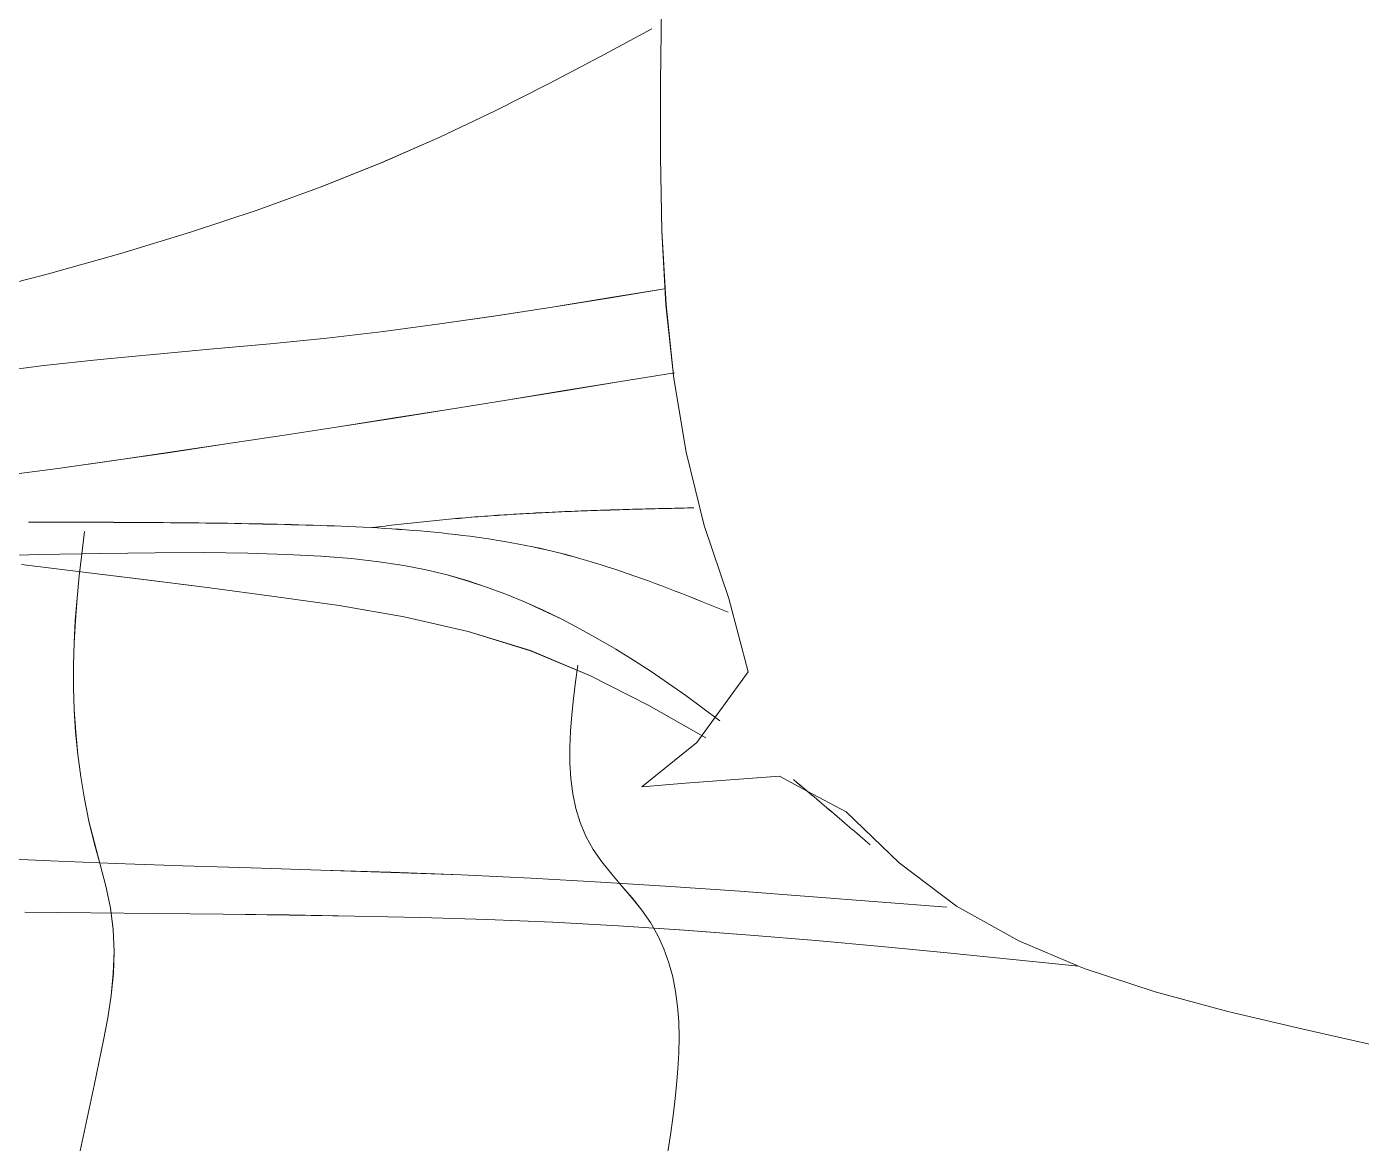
# Model space of a CAD drawing. Header units: centimetres. Extents: x 3695 to 5327, y 1631 to 2449.
# Drawn here: x 4795.49 to 4827.04, y 1830.03 to 1856.43 of the extents above; entities that cross this region are included whole.
import ezdxf

# ---------------------------------------------------------------- set-up
doc = ezdxf.new("R2010")
doc.units = ezdxf.units.CM
doc.layers.add('傢俱', color=7, linetype='Continuous', lineweight=15)

# ---------------------------------------------------------------- blocks, each defined once
blk = doc.blocks.new('沙發030')
for p, q in [((-67.408, -27.808), (-67.473, -28.205)), ((-53.494, -27.941), (-53.618, -28.495)), ((-67.473, -28.205), (-67.535, -28.6)), ((-67.535, -28.6), (-67.591, -28.991)), ((-53.618, -28.495), (-53.743, -29.045)), ((-67.591, -28.991), (-67.639, -29.379)), ((-53.743, -29.045), (-53.868, -29.59)), ((-67.639, -29.379), (-67.677, -29.762)), ((-53.868, -29.59), (-53.993, -30.129)), ((-67.677, -29.762), (-67.703, -30.14)), ((-84.274, -30.024), (-82.467, -30.463)), ((-67.703, -30.14), (-67.716, -30.513)), ((-53.993, -30.129), (-54.112, -30.662)), ((-82.467, -30.463), (-80.697, -30.908)), ((-67.716, -30.513), (-67.713, -30.88)), ((-80.697, -30.908), (-78.982, -31.397)), ((-67.713, -30.88), (-67.692, -31.24)), ((-54.112, -30.662), (-54.219, -31.191)), ((-54.219, -31.191), (-54.306, -31.715)), ((-78.982, -31.397), (-77.338, -31.968)), ((-67.692, -31.24), (-67.651, -31.593)), ((-67.651, -31.593), (-67.588, -31.939)), ((-54.306, -31.715), (-54.368, -32.236)), ((-77.338, -31.968), (-77.183, -32.036)), ((-77.183, -32.036), (-75.634, -32.219)), ((-77.183, -32.036), (-75.78, -32.658)), ((-67.588, -31.939), (-67.502, -32.276)), ((-75.634, -32.219), (-74.084, -32.4)), ((-74.084, -32.4), (-72.534, -32.575)), ((-67.502, -32.276), (-67.39, -32.604)), ((-54.368, -32.236), (-54.396, -32.754)), ((-75.78, -32.658), (-74.324, -33.504)), ((-72.534, -32.575), (-70.983, -32.742)), ((-70.983, -32.742), (-69.432, -32.898)), ((-67.39, -32.604), (-67.251, -32.922)), ((-54.396, -32.754), (-54.384, -33.27)), ((-69.432, -32.898), (-67.88, -33.041)), ((-67.88, -33.041), (-66.326, -33.168)), ((-67.251, -32.922), (-67.082, -33.231)), ((-67.082, -33.231), (-66.882, -33.529)), ((-66.326, -33.168), (-64.772, -33.275)), ((-64.772, -33.275), (-63.216, -33.364)), ((-63.216, -33.364), (-61.659, -33.438)), ((-61.659, -33.438), (-60.101, -33.498)), ((-54.384, -33.27), (-54.326, -33.784)), ((-74.324, -33.504), (-72.987, -34.545)), ((-74.096, -33.482), (-72.468, -33.637)), ((-72.468, -33.637), (-70.838, -33.789)), ((-66.882, -33.529), (-66.658, -33.82)), ((-60.101, -33.498), (-58.542, -33.549)), ((-58.542, -33.549), (-56.983, -33.593)), ((-56.983, -33.593), (-55.423, -33.634)), ((-55.423, -33.634), (-53.863, -33.675)), ((-53.863, -33.675), (-52.303, -33.717)), ((-70.838, -33.789), (-69.205, -33.936)), ((-69.205, -33.936), (-67.569, -34.076)), ((-66.658, -33.82), (-66.422, -34.106)), ((-54.326, -33.784), (-54.225, -34.298)), ((-67.569, -34.076), (-65.927, -34.207)), ((-66.422, -34.106), (-66.185, -34.393)), ((-65.927, -34.207), (-64.279, -34.325)), ((-64.279, -34.325), (-62.623, -34.429)), ((-54.225, -34.298), (-54.1, -34.812)), ((-72.987, -34.545), (-71.753, -35.776)), ((-66.185, -34.393), (-65.96, -34.684)), ((-65.96, -34.684), (-65.757, -34.984)), ((-62.623, -34.429), (-60.963, -34.519)), ((-60.963, -34.519), (-59.309, -34.6)), ((-59.309, -34.6), (-57.669, -34.677)), ((-57.669, -34.677), (-56.054, -34.754)), ((-72.305, -34.987), (-72.287, -35.002)), ((-72.287, -35.002), (-72.269, -35.018)), ((-65.757, -34.984), (-65.589, -35.295)), ((-56.054, -34.754), (-54.472, -34.834)), ((-54.472, -34.834), (-52.923, -34.92)), ((-54.1, -34.812), (-53.969, -35.328)), ((-52.923, -34.92), (-51.408, -35.011)), ((-72.269, -35.018), (-72.251, -35.034)), ((-72.251, -35.034), (-72.233, -35.05)), ((-72.233, -35.05), (-72.215, -35.066)), ((-72.215, -35.066), (-72.197, -35.082)), ((-72.197, -35.082), (-72.18, -35.097)), ((-72.18, -35.097), (-72.162, -35.113)), ((-72.162, -35.113), (-72.144, -35.129)), ((-72.144, -35.129), (-72.126, -35.145)), ((-72.126, -35.145), (-72.108, -35.161)), ((-72.108, -35.161), (-72.09, -35.177)), ((-72.09, -35.177), (-72.072, -35.192)), ((-72.072, -35.192), (-72.055, -35.208)), ((-72.055, -35.208), (-72.037, -35.224)), ((-72.037, -35.224), (-72.019, -35.24)), ((-72.019, -35.24), (-72.001, -35.256)), ((-72.001, -35.256), (-71.983, -35.271)), ((-71.983, -35.271), (-71.965, -35.287)), ((-71.965, -35.287), (-71.947, -35.303)), ((-71.947, -35.303), (-71.93, -35.319)), ((-71.93, -35.319), (-71.912, -35.335)), ((-65.589, -35.295), (-65.458, -35.621)), ((-53.969, -35.328), (-53.849, -35.847)), ((-71.912, -35.335), (-71.894, -35.351)), ((-71.894, -35.351), (-71.876, -35.366)), ((-71.876, -35.366), (-71.858, -35.382)), ((-71.858, -35.382), (-71.84, -35.398)), ((-71.84, -35.398), (-71.822, -35.414)), ((-71.822, -35.414), (-71.805, -35.43)), ((-71.805, -35.43), (-71.787, -35.445)), ((-71.787, -35.445), (-71.769, -35.461)), ((-71.769, -35.461), (-71.751, -35.477)), ((-71.751, -35.477), (-71.733, -35.493)), ((-71.733, -35.493), (-71.715, -35.509)), ((-71.715, -35.509), (-71.697, -35.524)), ((-71.697, -35.524), (-71.68, -35.54)), ((-71.68, -35.54), (-71.662, -35.556)), ((-71.662, -35.556), (-71.644, -35.572)), ((-71.644, -35.572), (-71.626, -35.587)), ((-71.626, -35.587), (-71.608, -35.603)), ((-71.608, -35.603), (-71.59, -35.619)), ((-71.59, -35.619), (-71.572, -35.635)), ((-71.572, -35.635), (-71.554, -35.651)), ((-65.458, -35.621), (-65.361, -35.958)), ((-71.753, -35.776), (-70.838, -36.278)), ((-71.554, -35.651), (-71.537, -35.666)), ((-71.537, -35.666), (-71.519, -35.682)), ((-71.519, -35.682), (-71.501, -35.698)), ((-71.501, -35.698), (-71.483, -35.714)), ((-71.483, -35.714), (-71.465, -35.729)), ((-71.465, -35.729), (-71.447, -35.745)), ((-71.447, -35.745), (-71.429, -35.761)), ((-71.429, -35.761), (-71.411, -35.777)), ((-71.411, -35.777), (-71.393, -35.792)), ((-71.393, -35.792), (-71.376, -35.808)), ((-71.376, -35.808), (-71.358, -35.824)), ((-71.358, -35.824), (-71.34, -35.84)), ((-71.34, -35.84), (-71.322, -35.855)), ((-71.322, -35.855), (-71.304, -35.871)), ((-71.304, -35.871), (-71.286, -35.887)), ((-71.286, -35.887), (-71.268, -35.902)), ((-71.268, -35.902), (-71.25, -35.918)), ((-71.25, -35.918), (-71.232, -35.934)), ((-71.232, -35.934), (-71.215, -35.95)), ((-71.215, -35.95), (-71.197, -35.965)), ((-65.361, -35.958), (-65.295, -36.307)), ((-53.849, -35.847), (-53.751, -36.369)), ((-71.197, -35.965), (-71.179, -35.981)), ((-71.179, -35.981), (-71.161, -35.997)), ((-71.161, -35.997), (-71.143, -36.012)), ((-71.143, -36.012), (-71.125, -36.028)), ((-71.125, -36.028), (-71.107, -36.044)), ((-71.107, -36.044), (-71.089, -36.059)), ((-71.089, -36.059), (-71.071, -36.075)), ((-71.071, -36.075), (-71.053, -36.091)), ((-71.053, -36.091), (-71.035, -36.106)), ((-71.035, -36.106), (-71.017, -36.122)), ((-71.017, -36.122), (-71, -36.138)), ((-71, -36.138), (-70.982, -36.153)), ((-70.982, -36.153), (-70.964, -36.169)), ((-70.964, -36.169), (-70.946, -36.184)), ((-70.946, -36.184), (-70.928, -36.2)), ((-70.928, -36.2), (-70.91, -36.216)), ((-70.91, -36.216), (-70.892, -36.231)), ((-70.892, -36.231), (-70.874, -36.247)), ((-70.874, -36.247), (-70.856, -36.262)), ((-70.856, -36.262), (-70.838, -36.278)), ((-70.838, -36.278), (-70.82, -36.294)), ((-70.838, -36.278), (-70.187, -36.641)), ((-70.82, -36.294), (-70.802, -36.309)), ((-70.802, -36.309), (-70.784, -36.325)), ((-70.784, -36.325), (-70.766, -36.34)), ((-70.766, -36.34), (-70.748, -36.356)), ((-70.748, -36.356), (-70.73, -36.371)), ((-70.73, -36.371), (-70.712, -36.387)), ((-70.712, -36.387), (-70.694, -36.403)), ((-70.694, -36.403), (-70.677, -36.418)), ((-70.677, -36.418), (-70.659, -36.434)), ((-70.659, -36.434), (-70.641, -36.449)), ((-70.641, -36.449), (-70.623, -36.465)), ((-70.623, -36.465), (-70.605, -36.48)), ((-70.605, -36.48), (-70.587, -36.496)), ((-70.587, -36.496), (-70.569, -36.511)), ((-70.569, -36.511), (-70.551, -36.527)), ((-70.551, -36.527), (-70.533, -36.542)), ((-70.533, -36.542), (-70.515, -36.558)), ((-70.187, -36.641), (-67.966, -36.511)), ((-66.93, -36.444), (-68.244, -37.469)), ((-67.966, -36.511), (-66.93, -36.444)), ((-65.295, -36.307), (-65.256, -36.665)), ((-53.751, -36.369), (-53.672, -36.894)), ((-65.256, -36.665), (-65.241, -37.032)), ((-53.672, -36.894), (-53.612, -37.421)), ((-65.241, -37.032), (-65.247, -37.406)), ((-68.244, -37.469), (-69.486, -39.123)), ((-65.247, -37.406), (-65.269, -37.787)), ((-53.612, -37.421), (-53.57, -37.949)), ((-68.463, -37.576), (-67.125, -38.362)), ((-65.269, -37.787), (-65.306, -38.172)), ((-68.803, -37.974), (-68.405, -38.283)), ((-65.306, -38.172), (-65.352, -38.561)), ((-53.57, -37.949), (-53.546, -38.478)), ((-68.405, -38.283), (-68.005, -38.585)), ((-67.125, -38.362), (-65.763, -39.09)), ((-53.546, -38.478), (-53.538, -39.008)), ((-68.005, -38.585), (-67.601, -38.879)), ((-65.352, -38.561), (-65.405, -38.953)), ((-67.601, -38.879), (-67.194, -39.164)), ((-65.763, -39.09), (-64.352, -39.705)), ((-65.405, -38.953), (-65.462, -39.345)), ((-53.538, -39.008), (-53.545, -39.538)), ((-69.486, -39.123), (-69.058, -40.861)), ((-67.194, -39.164), (-66.784, -39.44)), ((-66.784, -39.44), (-66.37, -39.706)), ((-66.37, -39.706), (-65.951, -39.961)), ((-64.352, -39.705), (-62.885, -40.183)), ((-53.545, -39.538), (-53.568, -40.067)), ((-65.951, -39.961), (-65.528, -40.204)), ((-65.528, -40.204), (-65.101, -40.436)), ((-62.885, -40.183), (-61.378, -40.552)), ((-53.568, -40.067), (-53.605, -40.595)), ((-69.039, -40.541), (-68.883, -40.606)), ((-68.883, -40.606), (-68.727, -40.672)), ((-68.727, -40.672), (-68.571, -40.737)), ((-65.101, -40.436), (-64.668, -40.654)), ((-64.668, -40.654), (-64.23, -40.859)), ((-61.378, -40.552), (-59.849, -40.843)), ((-53.605, -40.595), (-53.655, -41.121)), ((-69.058, -40.861), (-68.504, -42.6)), ((-68.571, -40.737), (-68.415, -40.802)), ((-68.415, -40.802), (-68.259, -40.867)), ((-68.259, -40.867), (-68.103, -40.931)), ((-68.103, -40.931), (-67.947, -40.995)), ((-67.947, -40.995), (-67.791, -41.059)), ((-64.23, -40.859), (-63.787, -41.049)), ((-59.849, -40.843), (-58.317, -41.086)), ((-67.791, -41.059), (-67.634, -41.122)), ((-67.634, -41.122), (-67.477, -41.184)), ((-67.477, -41.184), (-67.321, -41.246)), ((-67.321, -41.246), (-67.164, -41.307)), ((-67.164, -41.307), (-67.006, -41.367)), ((-63.787, -41.049), (-63.337, -41.224)), ((-63.337, -41.224), (-62.882, -41.384)), ((-58.317, -41.086), (-56.798, -41.31)), ((-56.798, -41.31), (-55.299, -41.527)), ((-53.655, -41.121), (-53.716, -41.645)), ((-67.006, -41.367), (-66.849, -41.426)), ((-66.849, -41.426), (-66.691, -41.484)), ((-66.691, -41.484), (-66.533, -41.541)), ((-66.533, -41.541), (-66.375, -41.597)), ((-66.375, -41.597), (-66.216, -41.652)), ((-62.882, -41.384), (-62.414, -41.527)), ((-62.414, -41.527), (-61.92, -41.655)), ((-55.299, -41.527), (-53.818, -41.735)), ((-66.216, -41.652), (-66.057, -41.705)), ((-66.057, -41.705), (-65.898, -41.758)), ((-65.898, -41.758), (-65.738, -41.808)), ((-65.738, -41.808), (-65.578, -41.858)), ((-65.578, -41.858), (-65.417, -41.906)), ((-65.417, -41.906), (-65.256, -41.952)), ((-65.256, -41.952), (-65.095, -41.996)), ((-61.92, -41.655), (-61.388, -41.768)), ((-61.388, -41.768), (-60.805, -41.866)), ((-60.805, -41.866), (-60.159, -41.949)), ((-60.159, -41.949), (-59.436, -42.019)), ((-53.818, -41.735), (-52.355, -41.936)), ((-53.716, -41.645), (-53.784, -42.168)), ((-65.095, -41.996), (-64.933, -42.039)), ((-64.933, -42.039), (-64.771, -42.08)), ((-64.771, -42.08), (-64.608, -42.12)), ((-64.608, -42.12), (-64.445, -42.157)), ((-64.445, -42.157), (-64.282, -42.194)), ((-64.282, -42.194), (-64.118, -42.228)), ((-64.118, -42.228), (-63.953, -42.262)), ((-63.953, -42.262), (-63.789, -42.293)), ((-59.436, -42.019), (-58.623, -42.075)), ((-58.623, -42.075), (-57.708, -42.117)), ((-57.708, -42.117), (-56.678, -42.147)), ((-56.678, -42.147), (-55.521, -42.164)), ((-55.521, -42.164), (-54.222, -42.169)), ((-54.222, -42.169), (-53.784, -42.168)), ((-53.784, -42.168), (-53.856, -42.691)), ((-53.784, -42.168), (-52.769, -42.163)), ((-52.769, -42.163), (-51.151, -42.145)), ((-63.789, -42.293), (-63.624, -42.324)), ((-63.624, -42.324), (-63.458, -42.353)), ((-63.458, -42.353), (-63.293, -42.38)), ((-63.293, -42.38), (-63.127, -42.407)), ((-63.127, -42.407), (-62.96, -42.432)), ((-62.96, -42.432), (-62.794, -42.456)), ((-62.794, -42.456), (-62.627, -42.479)), ((-62.627, -42.479), (-62.46, -42.5)), ((-62.46, -42.5), (-62.293, -42.521)), ((-62.293, -42.521), (-62.125, -42.54)), ((-62.125, -42.54), (-61.958, -42.559)), ((-61.958, -42.559), (-61.79, -42.576)), ((-61.79, -42.576), (-61.622, -42.593)), ((-68.504, -42.6), (-68.106, -44.339)), ((-63.468, -42.909), (-63.392, -42.904)), ((-63.392, -42.904), (-63.316, -42.9)), ((-63.316, -42.9), (-63.24, -42.896)), ((-63.24, -42.896), (-63.164, -42.891)), ((-63.164, -42.891), (-63.088, -42.886)), ((-63.088, -42.886), (-63.012, -42.881)), ((-63.012, -42.881), (-62.936, -42.876)), ((-62.936, -42.876), (-62.86, -42.871)), ((-62.86, -42.871), (-62.784, -42.866)), ((-62.784, -42.866), (-62.708, -42.861)), ((-62.708, -42.861), (-62.632, -42.855)), ((-62.632, -42.855), (-62.556, -42.849)), ((-62.556, -42.849), (-62.48, -42.844)), ((-62.48, -42.844), (-62.404, -42.838)), ((-62.404, -42.838), (-62.328, -42.832)), ((-62.328, -42.832), (-62.252, -42.825)), ((-62.252, -42.825), (-62.176, -42.819)), ((-62.176, -42.819), (-62.1, -42.813)), ((-62.1, -42.813), (-62.024, -42.806)), ((-62.024, -42.806), (-61.948, -42.8)), ((-61.948, -42.8), (-61.872, -42.793)), ((-61.872, -42.793), (-61.796, -42.786)), ((-61.796, -42.786), (-61.72, -42.779)), ((-61.72, -42.779), (-61.644, -42.772)), ((-61.644, -42.772), (-61.569, -42.765)), ((-61.622, -42.593), (-61.454, -42.609)), ((-61.569, -42.765), (-61.493, -42.758)), ((-61.493, -42.758), (-61.417, -42.751)), ((-61.454, -42.609), (-61.285, -42.624)), ((-61.417, -42.751), (-61.341, -42.744)), ((-61.341, -42.744), (-61.265, -42.737)), ((-61.285, -42.624), (-61.117, -42.638)), ((-61.265, -42.737), (-61.189, -42.729)), ((-61.189, -42.729), (-61.113, -42.722)), ((-61.117, -42.638), (-60.948, -42.651)), ((-61.113, -42.722), (-61.037, -42.715)), ((-61.037, -42.715), (-60.962, -42.707)), ((-60.962, -42.707), (-60.886, -42.7)), ((-60.948, -42.651), (-60.779, -42.664)), ((-60.886, -42.7), (-60.81, -42.692)), ((-60.81, -42.692), (-60.734, -42.685)), ((-60.779, -42.664), (-60.611, -42.676)), ((-60.734, -42.685), (-60.658, -42.677)), ((-60.611, -42.676), (-60.442, -42.687)), ((-60.442, -42.687), (-60.273, -42.698)), ((-60.273, -42.698), (-60.104, -42.708)), ((-60.104, -42.708), (-59.935, -42.718)), ((-59.935, -42.718), (-59.766, -42.727)), ((-59.766, -42.727), (-59.597, -42.736)), ((-59.597, -42.736), (-59.428, -42.744)), ((-59.428, -42.744), (-59.259, -42.752)), ((-59.259, -42.752), (-59.09, -42.76)), ((-59.09, -42.76), (-58.921, -42.768)), ((-58.921, -42.768), (-58.752, -42.775)), ((-58.752, -42.775), (-58.584, -42.782)), ((-58.584, -42.782), (-58.415, -42.789)), ((-58.415, -42.789), (-58.246, -42.796)), ((-58.246, -42.796), (-58.078, -42.802)), ((-58.078, -42.802), (-57.909, -42.808)), ((-57.909, -42.808), (-57.741, -42.814)), ((-57.741, -42.814), (-57.572, -42.82)), ((-57.572, -42.82), (-57.404, -42.826)), ((-57.404, -42.826), (-57.235, -42.831)), ((-57.235, -42.831), (-57.067, -42.836)), ((-57.067, -42.836), (-56.899, -42.841)), ((-56.899, -42.841), (-56.731, -42.846)), ((-56.731, -42.846), (-56.562, -42.851)), ((-56.562, -42.851), (-56.394, -42.855)), ((-56.394, -42.855), (-56.226, -42.86)), ((-56.226, -42.86), (-56.058, -42.864)), ((-56.058, -42.864), (-55.89, -42.868)), ((-55.89, -42.868), (-55.722, -42.872)), ((-55.722, -42.872), (-55.554, -42.876)), ((-55.554, -42.876), (-55.386, -42.88)), ((-55.386, -42.88), (-55.218, -42.884)), ((-55.218, -42.884), (-55.05, -42.888)), ((-55.05, -42.888), (-54.883, -42.891)), ((-54.883, -42.891), (-54.715, -42.894)), ((-54.715, -42.894), (-54.547, -42.898)), ((-54.547, -42.898), (-54.379, -42.901)), ((-54.379, -42.901), (-54.211, -42.904)), ((-54.211, -42.904), (-54.044, -42.907)), ((-68.269, -43.019), (-68.193, -43.019)), ((-68.193, -43.019), (-68.116, -43.018)), ((-68.116, -43.018), (-68.04, -43.018)), ((-68.04, -43.018), (-67.964, -43.017)), ((-67.964, -43.017), (-67.888, -43.016)), ((-67.888, -43.016), (-67.811, -43.016)), ((-67.811, -43.016), (-67.735, -43.015)), ((-67.735, -43.015), (-67.659, -43.015)), ((-67.659, -43.015), (-67.583, -43.014)), ((-67.583, -43.014), (-67.506, -43.013)), ((-67.506, -43.013), (-67.43, -43.013)), ((-67.43, -43.013), (-67.354, -43.012)), ((-67.354, -43.012), (-67.277, -43.012)), ((-67.277, -43.012), (-67.201, -43.011)), ((-67.201, -43.011), (-67.125, -43.01)), ((-67.125, -43.01), (-67.049, -43.009)), ((-67.049, -43.009), (-66.972, -43.009)), ((-66.972, -43.009), (-66.896, -43.008)), ((-66.896, -43.008), (-66.82, -43.007)), ((-66.82, -43.007), (-66.744, -43.006)), ((-66.744, -43.006), (-66.667, -43.005)), ((-66.667, -43.005), (-66.591, -43.004)), ((-66.591, -43.004), (-66.515, -43.003)), ((-66.515, -43.003), (-66.439, -43.002)), ((-66.439, -43.002), (-66.362, -43.001)), ((-66.362, -43.001), (-66.286, -43)), ((-66.286, -43), (-66.21, -42.999)), ((-66.21, -42.999), (-66.134, -42.997)), ((-66.134, -42.997), (-66.057, -42.996)), ((-66.057, -42.996), (-65.981, -42.995)), ((-65.981, -42.995), (-65.905, -42.993)), ((-65.905, -42.993), (-65.829, -42.992)), ((-65.829, -42.992), (-65.752, -42.99)), ((-65.752, -42.99), (-65.676, -42.989)), ((-65.676, -42.989), (-65.6, -42.987)), ((-65.6, -42.987), (-65.524, -42.986)), ((-65.524, -42.986), (-65.448, -42.984)), ((-65.448, -42.984), (-65.371, -42.982)), ((-65.371, -42.982), (-65.295, -42.98)), ((-65.295, -42.98), (-65.219, -42.978)), ((-65.219, -42.978), (-65.143, -42.976)), ((-65.143, -42.976), (-65.067, -42.974)), ((-65.067, -42.974), (-64.99, -42.972)), ((-64.99, -42.972), (-64.914, -42.969)), ((-64.914, -42.969), (-64.838, -42.967)), ((-64.838, -42.967), (-64.762, -42.965)), ((-64.762, -42.965), (-64.686, -42.962)), ((-64.686, -42.962), (-64.61, -42.96)), ((-64.61, -42.96), (-64.533, -42.957)), ((-64.533, -42.957), (-64.457, -42.954)), ((-64.457, -42.954), (-64.381, -42.951)), ((-64.381, -42.951), (-64.305, -42.948)), ((-64.305, -42.948), (-64.229, -42.945)), ((-64.229, -42.945), (-64.153, -42.942)), ((-64.153, -42.942), (-64.077, -42.939)), ((-64.077, -42.939), (-64, -42.935)), ((-64, -42.935), (-63.924, -42.932)), ((-63.924, -42.932), (-63.848, -42.928)), ((-63.848, -42.928), (-63.772, -42.925)), ((-63.772, -42.925), (-63.696, -42.921)), ((-63.696, -42.921), (-63.62, -42.917)), ((-63.62, -42.917), (-63.544, -42.913)), ((-63.544, -42.913), (-63.468, -42.909)), ((-54.044, -42.907), (-53.876, -42.91)), ((-53.876, -42.91), (-53.708, -42.913)), ((-53.708, -42.913), (-53.54, -42.916)), ((-53.54, -42.916), (-53.373, -42.919)), ((-53.373, -42.919), (-53.205, -42.922)), ((-53.205, -42.922), (-53.037, -42.925)), ((-53.037, -42.925), (-52.869, -42.928)), ((-52.869, -42.928), (-52.702, -42.931)), ((-52.702, -42.931), (-52.534, -42.934)), ((-53.249, -44.195), (-51.917, -44.037)), ((-68.106, -44.339), (-67.841, -46.081)), ((-55.91, -44.531), (-54.58, -44.361)), ((-54.58, -44.361), (-53.249, -44.195)), ((-58.568, -44.887), (-57.24, -44.707)), ((-57.24, -44.707), (-55.91, -44.531)), ((-61.224, -45.257), (-59.897, -45.07)), ((-59.897, -45.07), (-58.568, -44.887)), ((-62.551, -45.446), (-61.224, -45.257)), ((-65.205, -45.831), (-63.878, -45.638)), ((-63.878, -45.638), (-62.551, -45.446)), ((-67.858, -46.219), (-66.531, -46.025)), ((-66.531, -46.025), (-65.205, -45.831)), ((-67.841, -46.081), (-67.686, -47.825)), ((-54.295, -46.753), (-52.957, -46.63)), ((-52.957, -46.63), (-51.621, -46.481)), ((-58.319, -47.06), (-56.977, -46.959)), ((-56.977, -46.959), (-55.636, -46.859)), ((-55.636, -46.859), (-54.295, -46.753)), ((-62.331, -47.462), (-60.996, -47.307)), ((-60.996, -47.307), (-59.658, -47.173)), ((-59.658, -47.173), (-58.319, -47.06)), ((-64.997, -47.818), (-63.665, -47.634)), ((-63.665, -47.634), (-62.331, -47.462)), ((-67.686, -47.825), (-67.617, -49.575)), ((-66.328, -48.012), (-64.997, -47.818)), ((-67.658, -48.209), (-66.328, -48.012)), ((-53.106, -48.798), (-51.332, -48.37)), ((-54.82, -49.249), (-53.106, -48.798)), ((-56.472, -49.724), (-54.82, -49.249)), ((-67.617, -49.575), (-67.611, -51.331)), ((-58.059, -50.225), (-56.472, -49.724)), ((-59.579, -50.75), (-58.059, -50.225)), ((-61.029, -51.302), (-59.579, -50.75)), ((-67.611, -51.331), (-67.645, -53.094)), ((-62.407, -51.879), (-61.029, -51.302)), ((-63.723, -52.479), (-62.407, -51.879)), ((-64.993, -53.095), (-63.723, -52.479)), ((-67.645, -53.094), (-67.696, -54.866)), ((-66.232, -53.723), (-64.993, -53.095)), ((-67.455, -54.356), (-66.232, -53.723))]:
    blk.add_line(p, q)

msp = doc.modelspace()

# ---------------------------------------------------------------- linework, layer by layer
at = {"layer": '傢俱'}
for p, q in [((4810.476, 1855.12), (4810.498, 1856.893)), ((4810.266, 1856.379), (4809.053, 1855.726)), ((4809.053, 1855.726), (4807.824, 1855.078)), ((4807.824, 1855.078), (4806.564, 1854.441)), ((4810.471, 1853.356), (4810.476, 1855.12)), ((4806.564, 1854.441), (4805.258, 1853.82)), ((4805.258, 1853.82), (4803.889, 1853.221)), ((4803.889, 1853.221), (4802.449, 1852.646)), ((4810.505, 1851.601), (4810.471, 1853.356)), ((4802.449, 1852.646), (4800.938, 1852.096)), ((4800.938, 1852.096), (4799.359, 1851.57)), ((4799.359, 1851.57), (4797.715, 1851.068)), ((4810.602, 1849.853), (4810.505, 1851.601)), ((4797.715, 1851.068), (4796.008, 1850.589)), ((4796.008, 1850.589), (4794.241, 1850.133)), ((4809.241, 1850.017), (4807.913, 1849.802)), ((4810.568, 1850.236), (4809.241, 1850.017)), ((4807.913, 1849.802), (4806.584, 1849.596)), ((4810.785, 1848.111), (4810.602, 1849.853)), ((4805.254, 1849.403), (4803.921, 1849.226)), ((4806.584, 1849.596), (4805.254, 1849.403)), ((4802.586, 1849.071), (4801.248, 1848.936)), ((4803.921, 1849.226), (4802.586, 1849.071)), ((4799.909, 1848.813), (4798.569, 1848.692)), ((4801.248, 1848.936), (4799.909, 1848.813)), ((4795.894, 1848.419), (4794.561, 1848.249)), ((4797.231, 1848.564), (4795.894, 1848.419)), ((4798.569, 1848.692), (4797.231, 1848.564)), ((4810.8, 1848.25), (4809.477, 1848.034)), ((4811.078, 1846.374), (4810.785, 1848.111)), ((4808.154, 1847.818), (4806.83, 1847.604)), ((4809.477, 1848.034), (4808.154, 1847.818)), ((4806.83, 1847.604), (4805.507, 1847.391)), ((4804.183, 1847.18), (4802.858, 1846.972)), ((4805.507, 1847.391), (4804.183, 1847.18)), ((4802.858, 1846.972), (4801.533, 1846.767)), ((4800.208, 1846.566), (4798.881, 1846.368)), ((4801.533, 1846.767), (4800.208, 1846.566)), ((4798.881, 1846.368), (4797.554, 1846.176)), ((4811.505, 1844.641), (4811.078, 1846.374)), ((4796.226, 1845.989), (4794.897, 1845.81)), ((4797.554, 1846.176), (4796.226, 1845.989)), ((4807.224, 1844.917), (4807.148, 1844.913)), ((4807.3, 1844.921), (4807.224, 1844.917)), ((4807.377, 1844.926), (4807.3, 1844.921)), ((4807.453, 1844.93), (4807.377, 1844.926)), ((4807.529, 1844.934), (4807.453, 1844.93)), ((4807.605, 1844.938), (4807.529, 1844.934)), ((4807.681, 1844.942), (4807.605, 1844.938)), ((4807.757, 1844.945), (4807.681, 1844.942)), ((4807.833, 1844.949), (4807.757, 1844.945)), ((4807.909, 1844.953), (4807.833, 1844.949)), ((4807.985, 1844.956), (4807.909, 1844.953)), ((4808.062, 1844.96), (4807.985, 1844.956)), ((4808.138, 1844.963), (4808.062, 1844.96)), ((4808.214, 1844.966), (4808.138, 1844.963)), ((4808.29, 1844.969), (4808.214, 1844.966)), ((4808.366, 1844.973), (4808.29, 1844.969)), ((4808.442, 1844.976), (4808.366, 1844.973)), ((4808.518, 1844.979), (4808.442, 1844.976)), ((4808.595, 1844.982), (4808.518, 1844.979)), ((4808.671, 1844.984), (4808.595, 1844.982)), ((4808.747, 1844.987), (4808.671, 1844.984)), ((4808.823, 1844.99), (4808.747, 1844.987)), ((4808.899, 1844.993), (4808.823, 1844.99)), ((4808.976, 1844.995), (4808.899, 1844.993)), ((4809.052, 1844.998), (4808.976, 1844.995)), ((4809.128, 1845), (4809.052, 1844.998)), ((4809.204, 1845.003), (4809.128, 1845)), ((4809.28, 1845.005), (4809.204, 1845.003)), ((4809.357, 1845.008), (4809.28, 1845.005)), ((4809.433, 1845.01), (4809.357, 1845.008)), ((4809.509, 1845.012), (4809.433, 1845.01)), ((4809.585, 1845.014), (4809.509, 1845.012)), ((4809.662, 1845.017), (4809.585, 1845.014)), ((4809.738, 1845.019), (4809.662, 1845.017)), ((4809.814, 1845.021), (4809.738, 1845.019)), ((4809.89, 1845.023), (4809.814, 1845.021)), ((4809.967, 1845.025), (4809.89, 1845.023)), ((4810.043, 1845.027), (4809.967, 1845.025)), ((4810.119, 1845.029), (4810.043, 1845.027)), ((4810.195, 1845.031), (4810.119, 1845.029)), ((4810.272, 1845.033), (4810.195, 1845.031)), ((4810.348, 1845.035), (4810.272, 1845.033)), ((4810.424, 1845.037), (4810.348, 1845.035)), ((4810.5, 1845.039), (4810.424, 1845.037)), ((4810.577, 1845.041), (4810.5, 1845.039)), ((4810.653, 1845.042), (4810.577, 1845.041)), ((4810.729, 1845.044), (4810.653, 1845.042)), ((4810.805, 1845.046), (4810.729, 1845.044)), ((4810.882, 1845.048), (4810.805, 1845.046)), ((4810.958, 1845.05), (4810.882, 1845.048)), ((4811.034, 1845.051), (4810.958, 1845.05)), ((4811.11, 1845.053), (4811.034, 1845.051)), ((4811.187, 1845.055), (4811.11, 1845.053)), ((4811.263, 1845.057), (4811.187, 1845.055)), ((4795.699, 1844.716), (4795.531, 1844.716)), ((4795.867, 1844.716), (4795.699, 1844.716)), ((4796.035, 1844.716), (4795.867, 1844.716)), ((4796.202, 1844.716), (4796.035, 1844.716)), ((4796.37, 1844.716), (4796.202, 1844.716)), ((4796.538, 1844.715), (4796.37, 1844.716)), ((4796.706, 1844.715), (4796.538, 1844.715)), ((4796.873, 1844.715), (4796.706, 1844.715)), ((4797.041, 1844.714), (4796.873, 1844.715)), ((4797.209, 1844.714), (4797.041, 1844.714)), ((4797.377, 1844.714), (4797.209, 1844.714)), ((4797.545, 1844.713), (4797.377, 1844.714)), ((4797.712, 1844.712), (4797.545, 1844.713)), ((4797.88, 1844.712), (4797.712, 1844.712)), ((4798.048, 1844.711), (4797.88, 1844.712)), ((4798.216, 1844.71), (4798.048, 1844.711)), ((4798.384, 1844.709), (4798.216, 1844.71)), ((4798.552, 1844.708), (4798.384, 1844.709)), ((4798.72, 1844.707), (4798.552, 1844.708)), ((4798.888, 1844.705), (4798.72, 1844.707)), ((4799.056, 1844.704), (4798.888, 1844.705)), ((4799.224, 1844.702), (4799.056, 1844.704)), ((4799.392, 1844.701), (4799.224, 1844.702)), ((4799.561, 1844.699), (4799.392, 1844.701)), ((4799.729, 1844.697), (4799.561, 1844.699)), ((4799.897, 1844.695), (4799.729, 1844.697)), ((4800.065, 1844.692), (4799.897, 1844.695)), ((4800.234, 1844.69), (4800.065, 1844.692)), ((4800.402, 1844.687), (4800.234, 1844.69)), ((4800.571, 1844.684), (4800.402, 1844.687)), ((4800.739, 1844.681), (4800.571, 1844.684)), ((4800.908, 1844.678), (4800.739, 1844.681)), ((4801.076, 1844.674), (4800.908, 1844.678)), ((4801.245, 1844.671), (4801.076, 1844.674)), ((4801.414, 1844.667), (4801.245, 1844.671)), ((4801.582, 1844.663), (4801.414, 1844.667)), ((4801.751, 1844.658), (4801.582, 1844.663)), ((4801.92, 1844.654), (4801.751, 1844.658)), ((4802.089, 1844.649), (4801.92, 1844.654)), ((4802.258, 1844.644), (4802.089, 1844.649)), ((4802.427, 1844.639), (4802.258, 1844.644)), ((4802.596, 1844.633), (4802.427, 1844.639)), ((4802.766, 1844.627), (4802.596, 1844.633)), ((4802.935, 1844.62), (4802.766, 1844.627)), ((4803.104, 1844.613), (4802.935, 1844.62)), ((4803.273, 1844.606), (4803.104, 1844.613)), ((4803.442, 1844.598), (4803.273, 1844.606)), ((4803.734, 1844.6), (4803.658, 1844.592)), ((4803.81, 1844.609), (4803.734, 1844.6)), ((4803.886, 1844.618), (4803.81, 1844.609)), ((4803.961, 1844.626), (4803.886, 1844.618)), ((4804.037, 1844.635), (4803.961, 1844.626)), ((4804.113, 1844.644), (4804.037, 1844.635)), ((4804.189, 1844.652), (4804.113, 1844.644)), ((4804.264, 1844.661), (4804.189, 1844.652)), ((4804.34, 1844.669), (4804.264, 1844.661)), ((4804.416, 1844.678), (4804.34, 1844.669)), ((4804.492, 1844.686), (4804.416, 1844.678)), ((4804.567, 1844.694), (4804.492, 1844.686)), ((4804.643, 1844.703), (4804.567, 1844.694)), ((4804.719, 1844.711), (4804.643, 1844.703)), ((4804.795, 1844.719), (4804.719, 1844.711)), ((4804.871, 1844.727), (4804.795, 1844.719)), ((4804.946, 1844.735), (4804.871, 1844.727)), ((4805.022, 1844.743), (4804.946, 1844.735)), ((4805.098, 1844.75), (4805.022, 1844.743)), ((4805.174, 1844.758), (4805.098, 1844.75)), ((4805.25, 1844.766), (4805.174, 1844.758)), ((4805.325, 1844.773), (4805.25, 1844.766)), ((4805.401, 1844.78), (4805.325, 1844.773)), ((4805.477, 1844.787), (4805.401, 1844.78)), ((4805.553, 1844.794), (4805.477, 1844.787)), ((4805.629, 1844.801), (4805.553, 1844.794)), ((4805.705, 1844.808), (4805.629, 1844.801)), ((4805.781, 1844.815), (4805.705, 1844.808)), ((4805.857, 1844.821), (4805.781, 1844.815)), ((4805.932, 1844.828), (4805.857, 1844.821)), ((4806.008, 1844.834), (4805.932, 1844.828)), ((4806.084, 1844.84), (4806.008, 1844.834)), ((4806.16, 1844.846), (4806.084, 1844.84)), ((4806.236, 1844.852), (4806.16, 1844.846)), ((4806.312, 1844.857), (4806.236, 1844.852)), ((4806.388, 1844.863), (4806.312, 1844.857)), ((4806.464, 1844.868), (4806.388, 1844.863)), ((4806.54, 1844.874), (4806.464, 1844.868)), ((4806.616, 1844.879), (4806.54, 1844.874)), ((4806.692, 1844.884), (4806.616, 1844.879)), ((4806.768, 1844.889), (4806.692, 1844.884)), ((4806.844, 1844.894), (4806.768, 1844.889)), ((4806.92, 1844.899), (4806.844, 1844.894)), ((4806.996, 1844.904), (4806.92, 1844.899)), ((4807.072, 1844.908), (4806.996, 1844.904)), ((4807.148, 1844.913), (4807.072, 1844.908)), ((4812.087, 1842.912), (4811.505, 1844.641)), ((4796.793, 1843.971), (4796.857, 1844.495)), ((4803.611, 1844.589), (4803.442, 1844.598)), ((4803.78, 1844.58), (4803.611, 1844.589)), ((4803.949, 1844.57), (4803.78, 1844.58)), ((4804.118, 1844.559), (4803.949, 1844.57)), ((4804.286, 1844.548), (4804.118, 1844.559)), ((4804.455, 1844.536), (4804.286, 1844.548)), ((4804.623, 1844.523), (4804.455, 1844.536)), ((4804.792, 1844.509), (4804.623, 1844.523)), ((4804.96, 1844.494), (4804.792, 1844.509)), ((4805.128, 1844.478), (4804.96, 1844.494)), ((4805.295, 1844.462), (4805.128, 1844.478)), ((4805.463, 1844.444), (4805.295, 1844.462)), ((4805.63, 1844.425), (4805.463, 1844.444)), ((4805.798, 1844.405), (4805.63, 1844.425)), ((4805.964, 1844.383), (4805.798, 1844.405)), ((4806.131, 1844.361), (4805.964, 1844.383)), ((4806.297, 1844.337), (4806.131, 1844.361)), ((4806.464, 1844.312), (4806.297, 1844.337)), ((4806.629, 1844.286), (4806.464, 1844.312)), ((4806.795, 1844.258), (4806.629, 1844.286)), ((4796.793, 1843.971), (4795.779, 1843.95)), ((4796.734, 1843.447), (4796.793, 1843.971)), ((4797.231, 1843.98), (4796.793, 1843.971)), ((4798.53, 1843.995), (4797.231, 1843.98)), ((4799.688, 1843.997), (4798.53, 1843.995)), ((4800.718, 1843.984), (4799.688, 1843.997)), ((4801.634, 1843.956), (4800.718, 1843.984)), ((4806.96, 1844.229), (4806.795, 1844.258)), ((4807.125, 1844.199), (4806.96, 1844.229)), ((4807.289, 1844.167), (4807.125, 1844.199)), ((4807.453, 1844.133), (4807.289, 1844.167)), ((4807.617, 1844.098), (4807.453, 1844.133)), ((4807.78, 1844.061), (4807.617, 1844.098)), ((4807.943, 1844.023), (4807.78, 1844.061)), ((4808.106, 1843.983), (4807.943, 1844.023)), ((4808.268, 1843.941), (4808.106, 1843.983)), ((4795.779, 1843.95), (4794.161, 1843.906)), ((4796.834, 1843.539), (4795.368, 1843.716)), ((4802.447, 1843.914), (4801.634, 1843.956)), ((4803.171, 1843.856), (4802.447, 1843.914)), ((4803.819, 1843.783), (4803.171, 1843.856)), ((4804.403, 1843.694), (4803.819, 1843.783)), ((4804.937, 1843.59), (4804.403, 1843.694)), ((4808.43, 1843.897), (4808.268, 1843.941)), ((4808.591, 1843.852), (4808.43, 1843.897)), ((4808.752, 1843.805), (4808.591, 1843.852)), ((4808.912, 1843.757), (4808.752, 1843.805)), ((4809.072, 1843.707), (4808.912, 1843.757)), ((4809.232, 1843.656), (4809.072, 1843.707)), ((4809.392, 1843.604), (4809.232, 1843.656)), ((4796.681, 1842.922), (4796.734, 1843.447)), ((4798.318, 1843.354), (4796.834, 1843.539)), ((4799.821, 1843.162), (4798.318, 1843.354)), ((4805.432, 1843.47), (4804.937, 1843.59)), ((4805.903, 1843.334), (4805.432, 1843.47)), ((4809.551, 1843.551), (4809.392, 1843.604)), ((4809.71, 1843.496), (4809.551, 1843.551)), ((4809.869, 1843.441), (4809.71, 1843.496)), ((4810.027, 1843.384), (4809.869, 1843.441)), ((4810.185, 1843.327), (4810.027, 1843.384)), ((4801.344, 1842.963), (4799.821, 1843.162)), ((4806.361, 1843.182), (4805.903, 1843.334)), ((4806.813, 1843.014), (4806.361, 1843.182)), ((4810.343, 1843.268), (4810.185, 1843.327)), ((4810.501, 1843.209), (4810.343, 1843.268)), ((4810.659, 1843.149), (4810.501, 1843.209)), ((4810.816, 1843.089), (4810.659, 1843.149)), ((4810.974, 1843.028), (4810.816, 1843.089)), ((4811.131, 1842.966), (4810.974, 1843.028)), ((4796.64, 1842.395), (4796.681, 1842.922)), ((4802.88, 1842.745), (4801.344, 1842.963)), ((4804.413, 1842.479), (4802.88, 1842.745)), ((4807.26, 1842.831), (4806.813, 1843.014)), ((4807.701, 1842.633), (4807.26, 1842.831)), ((4811.288, 1842.904), (4811.131, 1842.966)), ((4811.445, 1842.842), (4811.288, 1842.904)), ((4811.602, 1842.78), (4811.445, 1842.842)), ((4811.759, 1842.717), (4811.602, 1842.78)), ((4811.916, 1842.654), (4811.759, 1842.717)), ((4812.543, 1841.18), (4812.087, 1842.912)), ((4796.612, 1841.867), (4796.64, 1842.395)), ((4805.925, 1842.134), (4804.413, 1842.479)), ((4808.137, 1842.422), (4807.701, 1842.633)), ((4808.568, 1842.198), (4808.137, 1842.422)), ((4812.073, 1842.591), (4811.916, 1842.654)), ((4807.4, 1841.679), (4805.925, 1842.134)), ((4808.995, 1841.961), (4808.568, 1842.198)), ((4796.598, 1841.337), (4796.612, 1841.867)), ((4809.417, 1841.713), (4808.995, 1841.961)), ((4808.821, 1841.088), (4807.4, 1841.679)), ((4809.836, 1841.454), (4809.417, 1841.713)), ((4810.251, 1841.185), (4809.836, 1841.454)), ((4796.598, 1840.808), (4796.598, 1841.337)), ((4808.465, 1840.944), (4808.515, 1841.338)), ((4810.662, 1840.906), (4810.251, 1841.185)), ((4811.328, 1839.507), (4812.543, 1841.18)), ((4808.418, 1840.552), (4808.465, 1840.944)), ((4810.195, 1840.381), (4808.821, 1841.088)), ((4811.07, 1840.619), (4810.662, 1840.906)), ((4796.615, 1840.278), (4796.598, 1840.808)), ((4808.378, 1840.162), (4808.418, 1840.552)), ((4811.475, 1840.324), (4811.07, 1840.619)), ((4796.648, 1839.749), (4796.615, 1840.278)), ((4811.545, 1839.617), (4810.195, 1840.381)), ((4811.878, 1840.021), (4811.475, 1840.324)), ((4808.348, 1839.777), (4808.378, 1840.162)), ((4796.698, 1839.222), (4796.648, 1839.749)), ((4808.332, 1839.396), (4808.348, 1839.777)), ((4808.333, 1839.022), (4808.332, 1839.396)), ((4810.031, 1838.46), (4811.328, 1839.507)), ((4796.767, 1838.696), (4796.698, 1839.222)), ((4808.354, 1838.655), (4808.333, 1839.022)), ((4796.854, 1838.173), (4796.767, 1838.696)), ((4808.398, 1838.297), (4808.354, 1838.655)), ((4813.283, 1838.71), (4811.065, 1838.545)), ((4813.941, 1838.358), (4813.283, 1838.71)), ((4813.631, 1838.617), (4813.613, 1838.632)), ((4813.649, 1838.602), (4813.631, 1838.617)), ((4808.47, 1837.95), (4808.398, 1838.297)), ((4811.065, 1838.545), (4810.031, 1838.46)), ((4813.668, 1838.587), (4813.649, 1838.602)), ((4813.686, 1838.572), (4813.668, 1838.587)), ((4813.704, 1838.556), (4813.686, 1838.572)), ((4813.722, 1838.541), (4813.704, 1838.556)), ((4813.741, 1838.526), (4813.722, 1838.541)), ((4813.759, 1838.511), (4813.741, 1838.526)), ((4813.777, 1838.495), (4813.759, 1838.511)), ((4813.795, 1838.48), (4813.777, 1838.495)), ((4813.813, 1838.465), (4813.795, 1838.48)), ((4813.832, 1838.45), (4813.813, 1838.465)), ((4813.85, 1838.434), (4813.832, 1838.45)), ((4813.868, 1838.419), (4813.85, 1838.434)), ((4813.886, 1838.404), (4813.868, 1838.419)), ((4813.904, 1838.389), (4813.886, 1838.404)), ((4813.923, 1838.373), (4813.904, 1838.389)), ((4813.941, 1838.358), (4813.923, 1838.373)), ((4814.864, 1837.87), (4813.941, 1838.358)), ((4813.959, 1838.343), (4813.941, 1838.358)), ((4813.977, 1838.327), (4813.959, 1838.343)), ((4813.995, 1838.312), (4813.977, 1838.327)), ((4814.014, 1838.297), (4813.995, 1838.312)), ((4814.032, 1838.282), (4814.014, 1838.297)), ((4796.961, 1837.652), (4796.854, 1838.173)), ((4814.05, 1838.266), (4814.032, 1838.282)), ((4814.068, 1838.251), (4814.05, 1838.266)), ((4814.086, 1838.236), (4814.068, 1838.251)), ((4814.105, 1838.22), (4814.086, 1838.236)), ((4814.123, 1838.205), (4814.105, 1838.22)), ((4814.141, 1838.189), (4814.123, 1838.205)), ((4814.159, 1838.174), (4814.141, 1838.189)), ((4814.177, 1838.159), (4814.159, 1838.174)), ((4814.195, 1838.143), (4814.177, 1838.159)), ((4814.214, 1838.128), (4814.195, 1838.143)), ((4814.232, 1838.113), (4814.214, 1838.128)), ((4814.25, 1838.097), (4814.232, 1838.113)), ((4814.268, 1838.082), (4814.25, 1838.097)), ((4814.286, 1838.066), (4814.268, 1838.082)), ((4814.304, 1838.051), (4814.286, 1838.066)), ((4814.322, 1838.036), (4814.304, 1838.051)), ((4814.341, 1838.02), (4814.322, 1838.036)), ((4814.359, 1838.005), (4814.341, 1838.02)), ((4814.377, 1837.989), (4814.359, 1838.005)), ((4814.395, 1837.974), (4814.377, 1837.989)), ((4814.413, 1837.959), (4814.395, 1837.974)), ((4808.572, 1837.614), (4808.47, 1837.95)), ((4814.431, 1837.943), (4814.413, 1837.959)), ((4814.45, 1837.928), (4814.431, 1837.943)), ((4814.468, 1837.912), (4814.45, 1837.928)), ((4814.486, 1837.897), (4814.468, 1837.912)), ((4814.504, 1837.881), (4814.486, 1837.897)), ((4814.522, 1837.866), (4814.504, 1837.881)), ((4814.54, 1837.851), (4814.522, 1837.866)), ((4814.558, 1837.835), (4814.54, 1837.851)), ((4814.577, 1837.82), (4814.558, 1837.835)), ((4814.595, 1837.804), (4814.577, 1837.82)), ((4814.613, 1837.789), (4814.595, 1837.804)), ((4814.631, 1837.773), (4814.613, 1837.789)), ((4814.649, 1837.758), (4814.631, 1837.773)), ((4814.667, 1837.742), (4814.649, 1837.758)), ((4814.685, 1837.727), (4814.667, 1837.742)), ((4814.703, 1837.711), (4814.685, 1837.727)), ((4814.722, 1837.696), (4814.703, 1837.711)), ((4814.74, 1837.68), (4814.722, 1837.696)), ((4814.758, 1837.665), (4814.74, 1837.68)), ((4814.776, 1837.649), (4814.758, 1837.665)), ((4816.117, 1836.66), (4814.864, 1837.87)), ((4797.089, 1837.135), (4796.961, 1837.652)), ((4808.708, 1837.291), (4808.572, 1837.614)), ((4814.794, 1837.634), (4814.776, 1837.649)), ((4814.812, 1837.618), (4814.794, 1837.634)), ((4814.83, 1837.603), (4814.812, 1837.618)), ((4814.848, 1837.587), (4814.83, 1837.603)), ((4814.867, 1837.572), (4814.848, 1837.587)), ((4814.885, 1837.556), (4814.867, 1837.572)), ((4814.903, 1837.541), (4814.885, 1837.556)), ((4814.921, 1837.525), (4814.903, 1837.541)), ((4814.939, 1837.51), (4814.921, 1837.525)), ((4814.957, 1837.494), (4814.939, 1837.51)), ((4814.975, 1837.479), (4814.957, 1837.494)), ((4814.993, 1837.463), (4814.975, 1837.479)), ((4815.011, 1837.448), (4814.993, 1837.463)), ((4815.03, 1837.432), (4815.011, 1837.448)), ((4815.048, 1837.417), (4815.03, 1837.432)), ((4815.066, 1837.401), (4815.048, 1837.417)), ((4815.084, 1837.386), (4815.066, 1837.401)), ((4815.102, 1837.37), (4815.084, 1837.386)), ((4815.12, 1837.355), (4815.102, 1837.37)), ((4815.138, 1837.339), (4815.12, 1837.355)), ((4797.228, 1836.621), (4797.089, 1837.135)), ((4808.882, 1836.981), (4808.708, 1837.291)), ((4815.156, 1837.324), (4815.138, 1837.339)), ((4815.174, 1837.308), (4815.156, 1837.324)), ((4815.193, 1837.293), (4815.174, 1837.308)), ((4815.211, 1837.277), (4815.193, 1837.293)), ((4815.229, 1837.261), (4815.211, 1837.277)), ((4815.247, 1837.246), (4815.229, 1837.261)), ((4815.265, 1837.23), (4815.247, 1837.246)), ((4815.283, 1837.215), (4815.265, 1837.23)), ((4815.301, 1837.199), (4815.283, 1837.215)), ((4815.319, 1837.184), (4815.301, 1837.199)), ((4815.337, 1837.168), (4815.319, 1837.184)), ((4815.356, 1837.153), (4815.337, 1837.168)), ((4815.374, 1837.137), (4815.356, 1837.153)), ((4815.392, 1837.122), (4815.374, 1837.137)), ((4815.41, 1837.106), (4815.392, 1837.122)), ((4815.428, 1837.091), (4815.41, 1837.106)), ((4796.05, 1836.71), (4794.534, 1836.776)), ((4809.089, 1836.685), (4808.882, 1836.981)), ((4797.6, 1836.65), (4796.05, 1836.71)), ((4797.362, 1836.109), (4797.228, 1836.621)), ((4799.183, 1836.595), (4797.6, 1836.65)), ((4800.8, 1836.544), (4799.183, 1836.595)), ((4802.44, 1836.494), (4800.8, 1836.544)), ((4804.096, 1836.439), (4802.44, 1836.494)), ((4805.757, 1836.376), (4804.096, 1836.439)), ((4809.319, 1836.398), (4809.089, 1836.685)), ((4809.56, 1836.115), (4809.319, 1836.398)), ((4817.471, 1835.641), (4816.117, 1836.66)), ((4797.471, 1835.597), (4797.362, 1836.109)), ((4807.414, 1836.299), (4805.757, 1836.376)), ((4809.064, 1836.207), (4807.414, 1836.299)), ((4810.708, 1836.104), (4809.064, 1836.207)), ((4809.801, 1835.832), (4809.56, 1836.115)), ((4812.346, 1835.99), (4810.708, 1836.104)), ((4810.03, 1835.546), (4809.801, 1835.832)), ((4813.981, 1835.869), (4812.346, 1835.99)), ((4815.613, 1835.743), (4813.981, 1835.869)), ((4797.01, 1835.48), (4795.45, 1835.497)), ((4798.571, 1835.465), (4797.01, 1835.48)), ((4797.538, 1835.083), (4797.471, 1835.597)), ((4800.131, 1835.449), (4798.571, 1835.465)), ((4810.234, 1835.251), (4810.03, 1835.546)), ((4817.244, 1835.615), (4815.613, 1835.743)), ((4818.94, 1834.818), (4817.471, 1835.641)), ((4801.691, 1835.43), (4800.131, 1835.449)), ((4803.25, 1835.405), (4801.691, 1835.43)), ((4804.809, 1835.369), (4803.25, 1835.405)), ((4806.367, 1835.321), (4804.809, 1835.369)), ((4807.924, 1835.258), (4806.367, 1835.321)), ((4809.48, 1835.175), (4807.924, 1835.258)), ((4811.035, 1835.074), (4809.48, 1835.175)), ((4810.409, 1834.945), (4810.234, 1835.251)), ((4797.558, 1834.568), (4797.538, 1835.083)), ((4810.553, 1834.628), (4810.409, 1834.945)), ((4812.59, 1834.956), (4811.035, 1835.074)), ((4814.143, 1834.825), (4812.59, 1834.956)), ((4815.697, 1834.683), (4814.143, 1834.825)), ((4797.538, 1834.05), (4797.558, 1834.568)), ((4810.67, 1834.302), (4810.553, 1834.628)), ((4817.249, 1834.533), (4815.697, 1834.683)), ((4818.802, 1834.377), (4817.249, 1834.533)), ((4820.354, 1834.219), (4818.94, 1834.818)), ((4810.762, 1833.967), (4810.67, 1834.302)), ((4820.354, 1834.219), (4818.802, 1834.377)), ((4820.509, 1834.154), (4820.354, 1834.219)), ((4797.485, 1833.528), (4797.538, 1834.05)), ((4810.83, 1833.622), (4810.762, 1833.967)), ((4822.163, 1833.61), (4820.509, 1834.154)), ((4810.876, 1833.27), (4810.83, 1833.622)), ((4823.886, 1833.149), (4822.163, 1833.61)), ((4797.406, 1833.002), (4797.485, 1833.528)), ((4810.903, 1832.91), (4810.876, 1833.27)), ((4797.308, 1832.472), (4797.406, 1833.002)), ((4825.662, 1832.732), (4823.886, 1833.149)), ((4810.912, 1832.543), (4810.903, 1832.91)), ((4827.477, 1832.322), (4825.662, 1832.732)), ((4797.197, 1831.937), (4797.308, 1832.472)), ((4810.906, 1832.17), (4810.912, 1832.543)), ((4810.886, 1831.791), (4810.906, 1832.17)), ((4797.082, 1831.396), (4797.197, 1831.937)), ((4810.854, 1831.408), (4810.886, 1831.791)), ((4796.965, 1830.849), (4797.082, 1831.396)), ((4810.812, 1831.019), (4810.854, 1831.408)), ((4796.849, 1830.298), (4796.965, 1830.849)), ((4810.763, 1830.627), (4810.812, 1831.019)), ((4810.707, 1830.232), (4810.763, 1830.627)), ((4796.734, 1829.742), (4796.849, 1830.298)), ((4810.648, 1829.834), (4810.707, 1830.232))]:
    msp.add_line(p, q, dxfattribs=at)

# ---------------------------------------------------------------- block references
at = {"layer": '傢俱', "rotation": 180.9279815504732}
msp.add_blockref('沙發030', (4743.7, 1800.938), dxfattribs=at)

doc.saveas('drawing.dxf')
